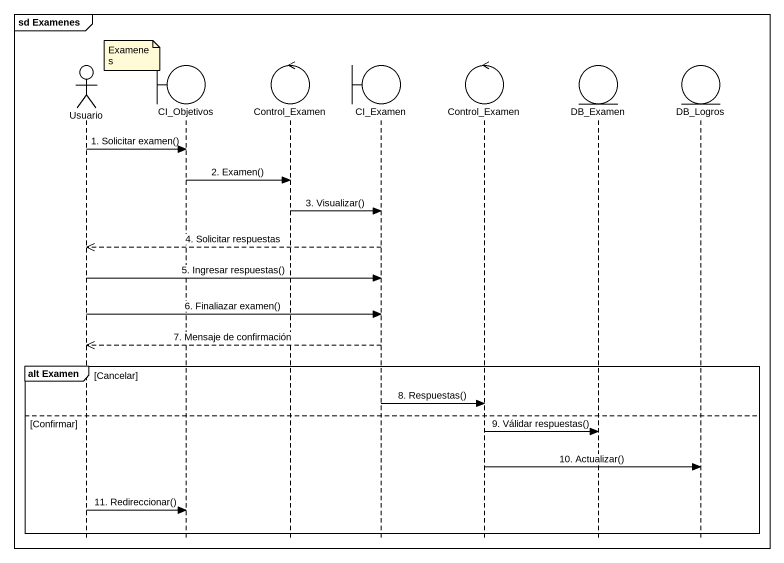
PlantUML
@startuml
mainframe sd Examenes
hide footbox
actor Usuario
boundary CI_Objetivos
control Control_Examen
boundary CI_Examen
control "Control_Examen" as Control_Examen_2
entity DB_Examen
entity DB_Logros

note right of Usuario : Examenes
Usuario -> CI_Objetivos : 1. Solicitar examen()
CI_Objetivos -> Control_Examen : 2. Examen()
Control_Examen -> CI_Examen : 3. Visualizar()
CI_Examen -->> Usuario : 4. Solicitar respuestas
Usuario -> CI_Examen : 5. Ingresar respuestas()
Usuario -> CI_Examen : 6. Finaliazar examen()
CI_Examen -->> Usuario : 7. Mensaje de confirmación
group alt Examen [Cancelar]
  CI_Examen -> Control_Examen_2 : 8. Respuestas()
else Confirmar
  Control_Examen_2 -> DB_Examen : 9. Válidar respuestas()
  Control_Examen_2 -> DB_Logros : 10. Actualizar()
  Usuario -> CI_Objetivos : 11. Redireccionar()
end
@enduml
